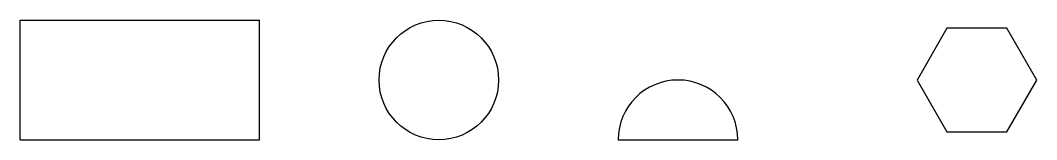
# Model space of a CAD drawing. Header units: millimetres. Extents: x 0 to 85, y 0 to 10.
import ezdxf

# ---------------------------------------------------------------- set-up
doc = ezdxf.new("R2010")
doc.units = ezdxf.units.MM
doc.layers.add('VISIBLE', color=7, linetype='CONTINUOUS')

msp = doc.modelspace()

# ---------------------------------------------------------------- linework, layer by layer
at = {"layer": 'VISIBLE'}
for p, q in [((0, 0), (0, 10)), ((0, 10), (20, 10)), ((20, 0), (20, 10)), ((77.5, 9.33), (75, 5)), ((82.5, 9.33), (77.5, 9.33)), ((85, 5), (82.5, 9.33)), ((75, 5), (77.5, 0.67)), ((82.5, 0.67), (85, 5)), ((0, 0), (20, 0)), ((50, 0), (60, 0)), ((77.5, 0.67), (82.5, 0.67))]:
    msp.add_line(p, q, dxfattribs=at)
msp.add_circle((35, 5), 5, dxfattribs=at)
msp.add_arc((55, 0), 5, 0, 180, dxfattribs=at)

doc.saveas('drawing.dxf')
